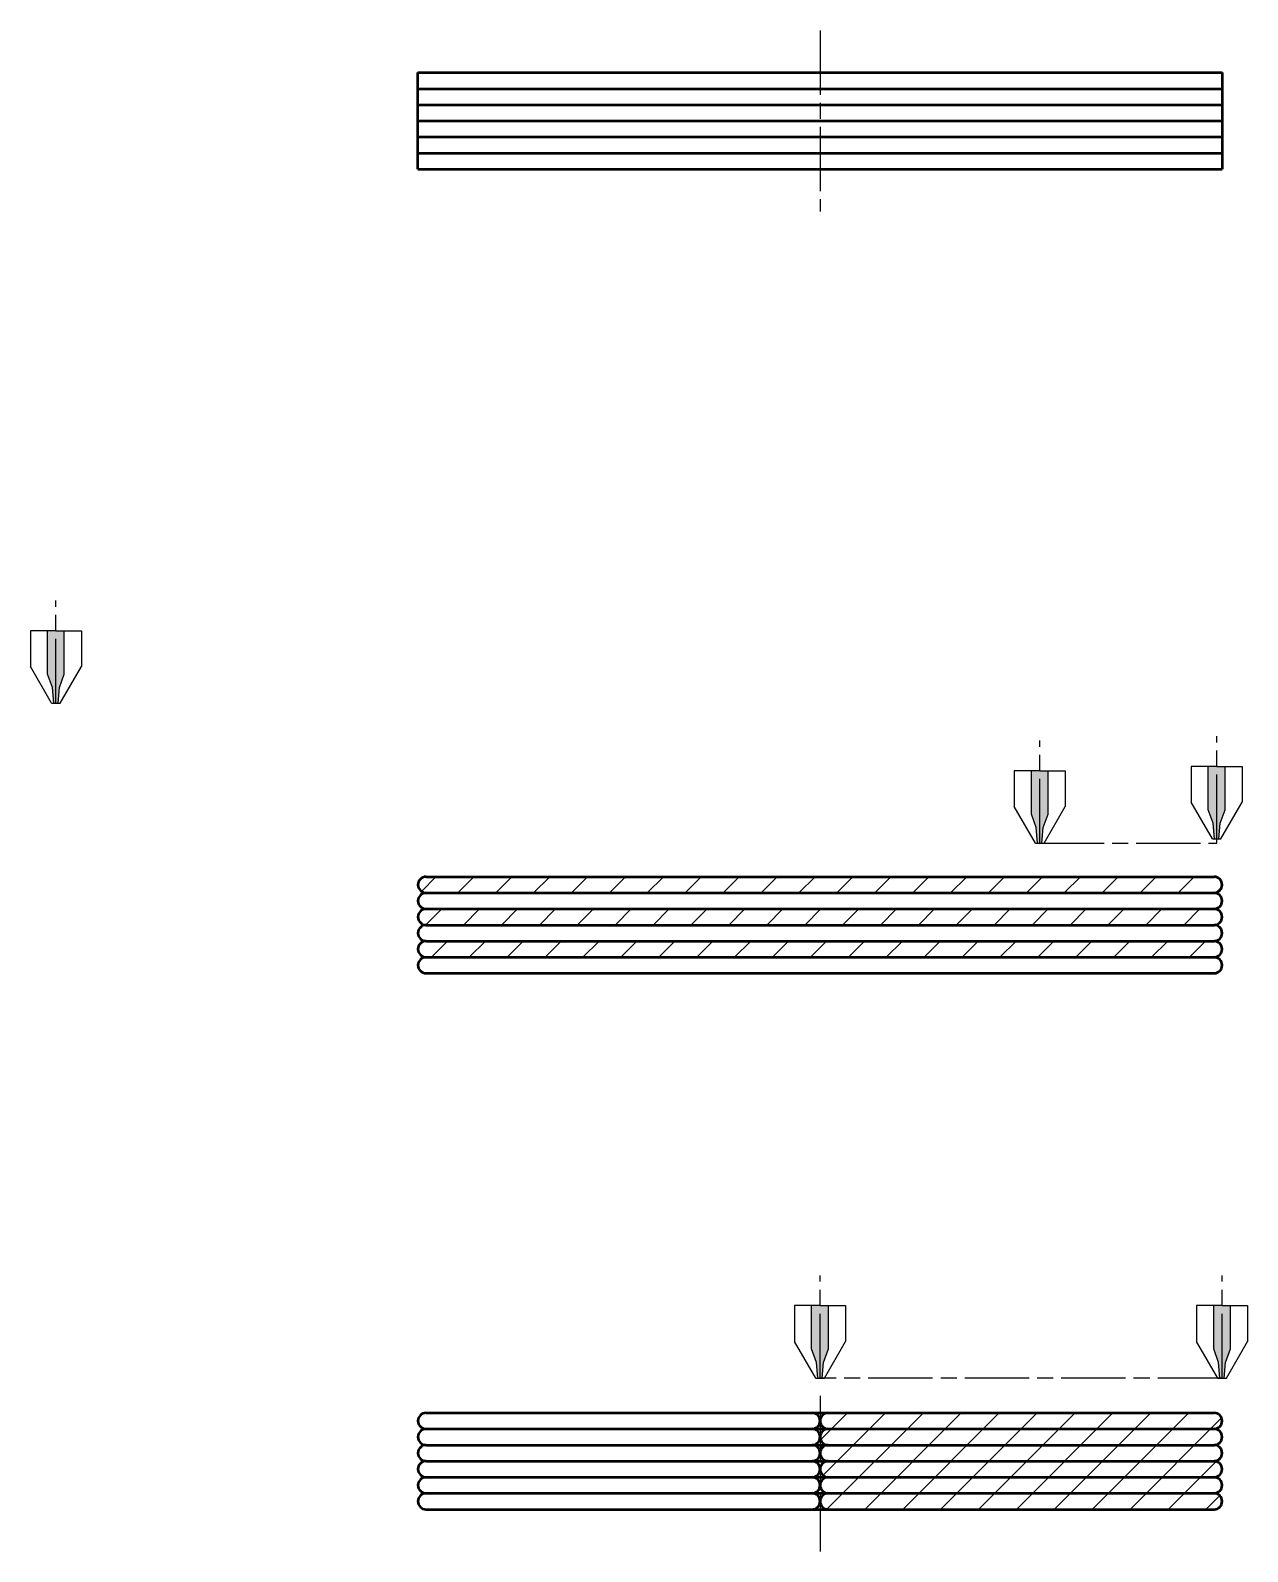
# Model space of a CAD drawing. Header units: millimetres. Extents: x -72 to 155, y -158 to 126.
import ezdxf

# ---------------------------------------------------------------- set-up
doc = ezdxf.new("R2010")
doc.units = ezdxf.units.MM
doc.linetypes.add('AM_ISO08W050', pattern=[18, 12, -1.5, 3, -1.5])
for name, color, linetype, lineweight in [('AM_0', 7, 'Continuous', 50), ('AM_4', 3, 'Continuous', 25), ('AM_7', 4, 'AM_ISO08W050', 25), ('AM_8', 1, 'Continuous', 25)]:
    doc.layers.add(name, color=color, linetype=linetype, lineweight=lineweight)
pattern_1 = [(45, (0, 0), (-3.53553, 3.53553), [])]

msp = doc.modelspace()

# ---------------------------------------------------------------- hatches: boundary and pattern name
at = {"layer": 'AM_8'}
h = msp.add_hatch(color=256, dxfattribs=at)
h.dxf.hatch_style = 1
h.set_gradient(color1=(0, 0, 255), color2=(255, 255, 0), name='HEMISPHERICAL')
h.paths.add_polyline_path([(-65.97, 13.9), (-67.54, 13.9), (-67.54, 0.37), (-67.14, 0.37), (-66.89, 3.32), (-65.97, 5.82)])
h.paths.add_polyline_path([(-67.54, 13.9), (-69.11, 13.9), (-69.11, 5.82), (-68.2, 3.32), (-67.94, 0.37), (-67.54, 0.37)])
h = msp.add_hatch(color=256, dxfattribs=at)
h.dxf.hatch_style = 1
h.set_gradient(color1=(0, 0, 255), color2=(255, 255, 0), name='HEMISPHERICAL')
h.paths.add_polyline_path([(117.56, -12.22), (115.99, -12.22), (115.99, -25.75), (116.39, -25.75), (116.65, -22.8), (117.56, -20.3)])
h.paths.add_polyline_path([(115.99, -12.22), (114.42, -12.22), (114.42, -20.3), (115.33, -22.8), (115.59, -25.75), (115.99, -25.75)])
h = msp.add_hatch(color=256, dxfattribs=at)
h.dxf.hatch_style = 1
h.set_gradient(color1=(0, 0, 255), color2=(255, 255, 0), name='HEMISPHERICAL')
h.paths.add_polyline_path([(150.56, -11.42), (148.99, -11.42), (148.99, -24.95), (149.39, -24.95), (149.65, -22), (150.56, -19.5)])
h.paths.add_polyline_path([(148.99, -11.42), (147.42, -11.42), (147.42, -19.5), (148.33, -22), (148.59, -24.95), (148.99, -24.95)])
h = msp.add_hatch(dxfattribs=at)
h.set_pattern_fill('_U', color=256, scale=5, angle=45, pattern_type=0)
h.set_pattern_definition(pattern_1)
h.paths.add_polyline_path([(75, -44), (1.5, -44, 1), (1.5, -47), (75, -47)])
h.paths.add_polyline_path([(148.5, -44), (75, -44), (75, -47), (148.5, -47, 1)])
h.paths.add_polyline_path([(75, -38), (1.5, -38, 1), (1.5, -41), (75, -41)])
h.paths.add_polyline_path([(148.5, -38), (75, -38), (75, -41), (148.5, -41, 1)])
h.paths.add_polyline_path([(75, -32), (1.5, -32, 1), (1.5, -35), (75, -35)])
h.paths.add_polyline_path([(148.5, -32), (75, -32), (75, -35), (148.5, -35, 1)])
h = msp.add_hatch(color=256, dxfattribs=at)
h.dxf.hatch_style = 1
h.set_gradient(color1=(0, 0, 255), color2=(255, 255, 0), name='HEMISPHERICAL')
h.paths.add_polyline_path([(76.57, -112), (75, -112), (75, -125.52), (75.4, -125.52), (75.66, -122.58), (76.57, -120.07)])
h.paths.add_polyline_path([(75, -112), (73.43, -112), (73.43, -120.07), (74.34, -122.58), (74.6, -125.52), (75, -125.52)])
h = msp.add_hatch(color=256, dxfattribs=at)
h.dxf.hatch_style = 1
h.set_gradient(color1=(0, 0, 255), color2=(255, 255, 0), name='HEMISPHERICAL')
h.paths.add_polyline_path([(151.57, -112), (150, -112), (150, -125.52), (150.4, -125.52), (150.66, -122.58), (151.57, -120.07)])
h.paths.add_polyline_path([(150, -112), (148.43, -112), (148.43, -120.07), (149.34, -122.58), (149.6, -125.52), (150, -125.52)])
h = msp.add_hatch(dxfattribs=at)
h.set_pattern_fill('_U', color=256, scale=5, angle=45, pattern_type=0)
h.set_pattern_definition(pattern_1)
h.paths.add_polyline_path([(148.5, -147), (76.5, -147, 1), (76.5, -150), (148.5, -150, 1)])
h.paths.add_polyline_path([(148.5, -144), (76.5, -144, 1), (76.5, -147), (148.5, -147, 1)])
h.paths.add_polyline_path([(148.5, -141), (76.5, -141, 1), (76.5, -144), (148.5, -144, 1)])
h.paths.add_polyline_path([(148.5, -138), (76.5, -138, 1), (76.5, -141), (148.5, -141, 1)])
h.paths.add_polyline_path([(148.5, -135), (76.5, -135, 1), (76.5, -138), (148.5, -138, 1)])
h.paths.add_polyline_path([(148.5, -132), (76.5, -132, 1), (76.5, -135), (148.5, -135, 1)])

# ---------------------------------------------------------------- linework, layer by layer
at = {"layer": 'AM_0'}
for p, q in [((0, 100), (0, 118)), ((0, 118), (150, 118)), ((150, 118), (150, 100)), ((0, 112), (0, 115)), ((0, 115), (150, 115)), ((0, 109), (0, 112)), ((0, 112), (150, 112)), ((0, 109), (150, 109)), ((0, 106), (150, 106)), ((0, 103), (150, 103)), ((0, 100), (150, 100)), ((1.5, -32), (148.5, -32)), ((1.5, -35), (148.5, -35)), ((1.5, -38), (148.5, -38)), ((1.5, -41), (148.5, -41)), ((1.5, -44), (148.5, -44)), ((1.5, -47), (148.5, -47)), ((1.5, -50), (148.5, -50)), ((1.5, -132), (148.5, -132)), ((1.5, -135), (148.5, -135)), ((1.5, -138), (148.5, -138)), ((1.5, -141), (148.5, -141)), ((1.5, -144), (148.5, -144)), ((1.5, -147), (148.5, -147)), ((1.5, -150), (148.5, -150))]:
    msp.add_line(p, q, dxfattribs=at)
for centre, start, end in [((1.5, -33.5), 90, 270), ((148.5, -33.5), 270, 90), ((1.5, -36.5), 90, 270), ((148.5, -36.5), 270, 90), ((1.5, -39.5), 90, 270), ((148.5, -39.5), 270, 90), ((1.5, -42.5), 90, 270), ((148.5, -42.5), 270, 90), ((1.5, -45.5), 90, 270), ((148.5, -45.5), 270, 90), ((1.5, -48.5), 90, 270), ((148.5, -48.5), 270, 90), ((1.5, -133.5), 90, 270), ((73.5, -133.5), 270, 90), ((76.5, -133.5), 90, 270), ((148.5, -133.5), 270, 90), ((1.5, -136.5), 90, 270), ((73.5, -136.5), 270, 90), ((76.5, -136.5), 90, 270), ((148.5, -136.5), 270, 90), ((1.5, -139.5), 90, 270), ((73.5, -139.5), 270, 90), ((76.5, -139.5), 90, 270), ((148.5, -139.5), 270, 90), ((1.5, -142.5), 90, 270), ((73.5, -142.5), 270, 90), ((76.5, -142.5), 90, 270), ((148.5, -142.5), 270, 90), ((1.5, -145.5), 90, 270), ((73.5, -145.5), 270, 90), ((76.5, -145.5), 90, 270), ((148.5, -145.5), 270, 90), ((1.5, -148.5), 90, 270), ((73.5, -148.5), 270, 90), ((76.5, -148.5), 90, 270), ((148.5, -148.5), 270, 90)]:
    msp.add_arc(centre, 1.5, start, end, dxfattribs=at)
at = {"layer": 'AM_4'}
for p, q in [((-67.54, 13.9), (-72.29, 13.9)), ((-72.29, 13.9), (-72.29, 7.21)), ((-69.11, 5.82), (-69.11, 13.9)), ((-67.54, 13.9), (-62.79, 13.9)), ((-65.97, 5.82), (-65.97, 13.9)), ((-62.79, 13.9), (-62.79, 7.21)), ((-68.34, 0.37), (-72.29, 7.21)), ((-68.2, 3.32), (-69.11, 5.82)), ((-66.89, 3.32), (-65.97, 5.82)), ((-66.74, 0.37), (-62.79, 7.21)), ((-67.94, 0.37), (-68.2, 3.32)), ((-67.14, 0.37), (-66.89, 3.32)), ((-68.34, 0.37), (-67.94, 0.37)), ((-67.94, 0.37), (-67.14, 0.37)), ((-67.14, 0.37), (-66.74, 0.37)), ((115.99, -12.22), (111.24, -12.22)), ((111.24, -12.22), (111.24, -18.91)), ((114.42, -20.3), (114.42, -12.22)), ((115.99, -12.22), (120.74, -12.22)), ((117.56, -20.3), (117.56, -12.22)), ((120.74, -12.22), (120.74, -18.91)), ((148.99, -11.42), (144.24, -11.42)), ((144.24, -11.42), (144.24, -18.11)), ((147.42, -19.5), (147.42, -11.42)), ((148.99, -11.42), (153.74, -11.42)), ((150.56, -19.5), (150.56, -11.42)), ((153.74, -11.42), (153.74, -18.11)), ((115.19, -25.75), (111.24, -18.91)), ((116.79, -25.75), (120.74, -18.91)), ((148.19, -24.95), (144.24, -18.11)), ((148.33, -22), (147.42, -19.5)), ((149.65, -22), (150.56, -19.5)), ((149.79, -24.95), (153.74, -18.11)), ((115.33, -22.8), (114.42, -20.3)), ((116.65, -22.8), (117.56, -20.3)), ((148.59, -24.95), (148.33, -22)), ((149.39, -24.95), (149.65, -22)), ((115.59, -25.75), (115.33, -22.8)), ((116.39, -25.75), (116.65, -22.8)), ((148.19, -24.95), (148.59, -24.95)), ((148.59, -24.95), (149.39, -24.95)), ((149.39, -24.95), (149.79, -24.95)), ((115.19, -25.75), (115.59, -25.75)), ((115.59, -25.75), (116.39, -25.75)), ((116.39, -25.75), (116.79, -25.75)), ((75, -112), (70.25, -112)), ((70.25, -112), (70.25, -118.68)), ((73.43, -120.07), (73.43, -112)), ((75, -112), (79.75, -112)), ((76.57, -120.07), (76.57, -112)), ((79.75, -112), (79.75, -118.68)), ((150, -112), (145.25, -112)), ((145.25, -112), (145.25, -118.68)), ((148.43, -120.07), (148.43, -112)), ((150, -112), (154.75, -112)), ((151.57, -120.07), (151.57, -112)), ((154.75, -112), (154.75, -118.68)), ((74.2, -125.52), (70.25, -118.68)), ((75.8, -125.52), (79.75, -118.68)), ((149.2, -125.52), (145.25, -118.68)), ((150.8, -125.52), (154.75, -118.68)), ((74.34, -122.58), (73.43, -120.07)), ((75.66, -122.58), (76.57, -120.07)), ((149.34, -122.58), (148.43, -120.07)), ((150.66, -122.58), (151.57, -120.07)), ((74.6, -125.52), (74.34, -122.58)), ((75.4, -125.52), (75.66, -122.58)), ((149.6, -125.52), (149.34, -122.58)), ((150.4, -125.52), (150.66, -122.58)), ((74.2, -125.52), (74.6, -125.52)), ((74.6, -125.52), (75.4, -125.52)), ((75.4, -125.52), (75.8, -125.52)), ((149.2, -125.52), (149.6, -125.52)), ((149.6, -125.52), (150.4, -125.52)), ((150.4, -125.52), (150.8, -125.52))]:
    msp.add_line(p, q, dxfattribs=at)
at = {"layer": 'AM_7'}
for p, q in [((75, 125.88), (75, 92.12)), ((-67.54, 0.37), (-67.54, 19.54)), ((115.99, -25.75), (115.99, -6.58)), ((148.99, -24.95), (148.99, -5.78)), ((148.99, -25.75), (148.99, -24.95)), ((115.99, -25.75), (148.99, -25.75)), ((75, -125.52), (75, -106.35)), ((150, -125.52), (150, -106.35)), ((150, -125.52), (75, -125.52)), ((75, -128.84), (75, -157.88))]:
    msp.add_line(p, q, dxfattribs=at)

doc.saveas('drawing.dxf')
